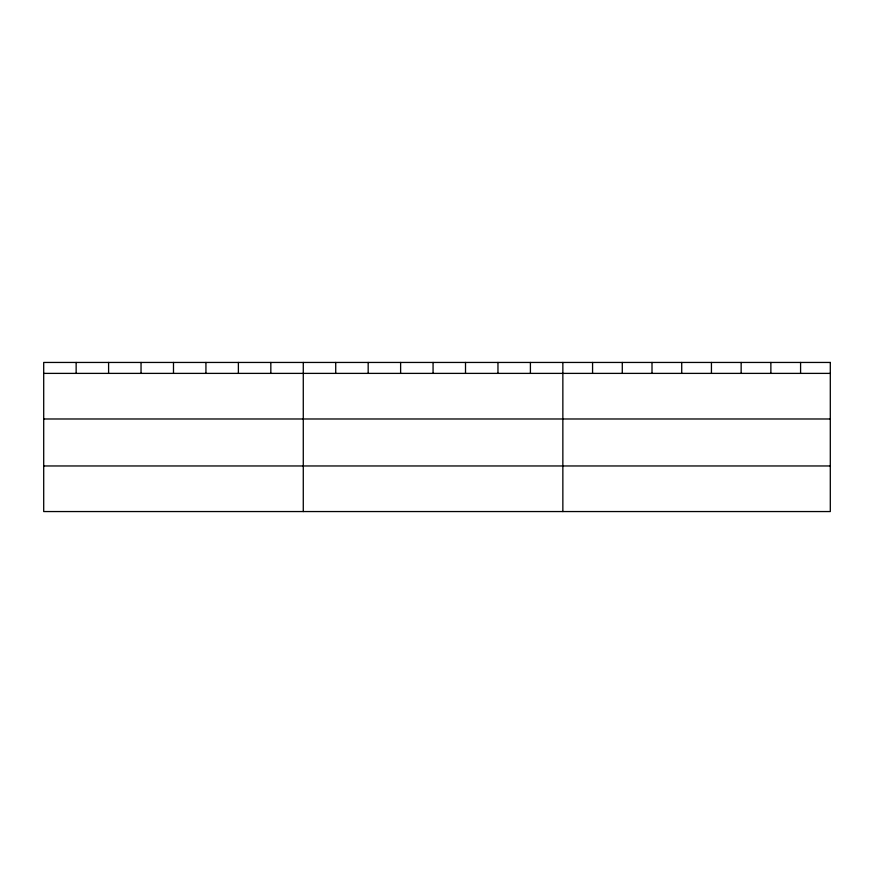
<?xml version="1.0" encoding="UTF-8"?>
<svg xmlns="http://www.w3.org/2000/svg" width="874" height="874" viewBox="0 0 874 874"><rect width="100%" height="100%" fill="white"/><g stroke="black" fill="none" stroke-linecap="round" stroke-linejoin="round"><path stroke-width="1.31" d="M43.7 373.384L830.3 373.384M43.7 418.985L830.3 418.985M43.7 465.962L830.3 465.962M800.584 362.448L800.584 373.384M770.868 362.448L770.868 373.384M741.152 362.448L741.152 373.384M711.436 362.448L711.436 373.384M681.72 362.448L681.72 373.384M652.004 362.448L652.004 373.384M622.288 362.448L622.288 373.384M592.572 362.448L592.572 373.384M562.856 362.448L562.856 511.552M530.409 362.448L530.409 373.384M497.962 362.448L497.962 373.384M465.514 362.448L465.514 373.384M433.067 362.448L433.067 373.384M400.62 362.448L400.62 373.384M368.173 362.448L368.173 373.384M335.725 362.448L335.725 373.384M303.278 362.448L303.278 511.552M270.831 362.448L270.831 373.384M238.383 362.448L238.383 373.384M205.936 362.448L205.936 373.384M173.489 362.448L173.489 373.384M141.042 362.448L141.042 373.384M108.595 362.448L108.595 373.384M76.147 362.448L76.147 373.384M830.3 362.448L43.7 362.448L43.7 511.552L830.3 511.552L830.3 362.448"/></g></svg>
